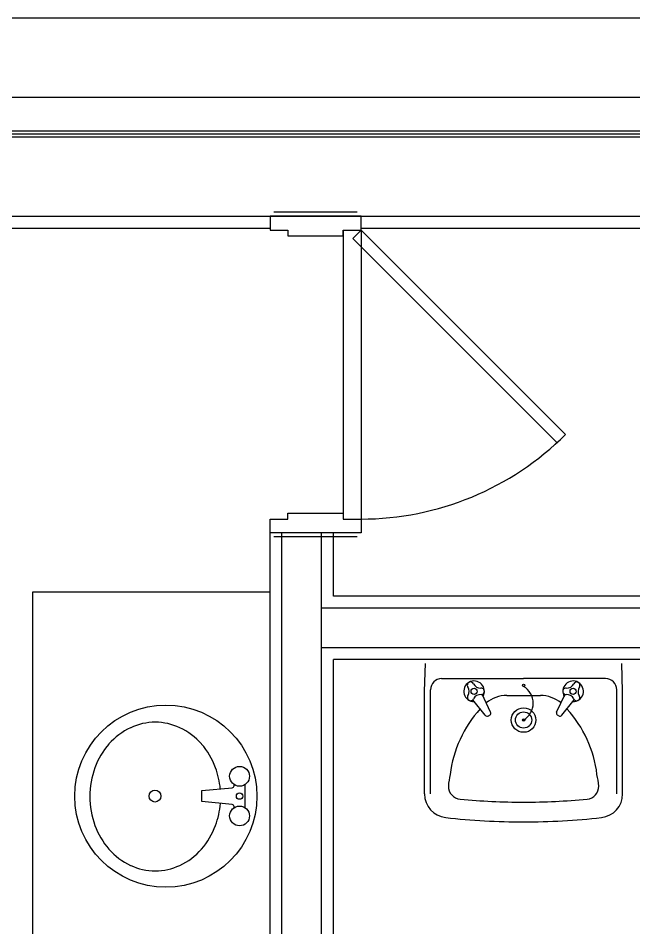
# Model space of a CAD drawing. Header units: millimetres. Extents: x 16332047 to 33387680, y -14835522 to -7015081.
# Drawn here: x 16454605 to 16456159, y -7471614 to -7469317 of the extents above; entities that cross this region are included whole.
import ezdxf

# ---------------------------------------------------------------- set-up
doc = ezdxf.new("R2010")
doc.units = ezdxf.units.MM
doc.header["$LTSCALE"] = 300
doc.header["$MEASUREMENT"] = 0
doc.layers.add('arch', color=255, linetype='CONTINUOUS', lineweight=25)

msp = doc.modelspace()

# ---------------------------------------------------------------- linework, layer by layer
at = {"layer": 'arch'}
for p, q in [((16459201.4, -7469316.7), (16442381, -7469316.7)), ((16459201.4, -7469516.7), (16442381, -7469516.7)), ((16459201.4, -7469601.7), (16442381, -7469601.7)), ((16459201.4, -7469609.2), (16442381, -7469609.2)), ((16450790.9, -7469616.7), (16457330.9, -7469616.7)), ((16450790.9, -7469816.7), (16457330.9, -7469816.7)), ((16455470.9, -7469816.7), (16455240.9, -7469816.7)), ((16455240.9, -7469816.7), (16455240.9, -7469851.7)), ((16455460.9, -7469806.7), (16455250.9, -7469806.7)), ((16455470.9, -7469851.7), (16455470.9, -7469816.7)), ((16450820.9, -7469846.7), (16455240.9, -7469846.7)), ((16455240.9, -7469851.7), (16455285.9, -7469851.7)), ((16455285.9, -7469851.7), (16455285.9, -7469866.7)), ((16455285.9, -7469866.7), (16455425.9, -7469866.7)), ((16455425.9, -7469851.7), (16455425.9, -7470581.7)), ((16455425.9, -7469866.7), (16455425.9, -7469851.7)), ((16455425.9, -7469851.7), (16455470.9, -7469851.7)), ((16455470.9, -7469851.7), (16455449.7, -7469872.9)), ((16455470.9, -7469846.7), (16457300.9, -7469846.7)), ((16455470.9, -7469851.7), (16455470.9, -7470581.7)), ((16455470.9, -7469851.7), (16455470.9, -7469851.7)), ((16455470.9, -7469851.7), (16455470.9, -7469851.7)), ((16455987.1, -7470367.9), (16455470.9, -7469851.7)), ((16455449.7, -7469872.9), (16455965.9, -7470389.1)), ((16455965.9, -7470389.1), (16455987.1, -7470367.9)), ((16455285.9, -7470581.7), (16455285.9, -7470566.7)), ((16455285.9, -7470566.7), (16455425.9, -7470566.7)), ((16455425.9, -7470566.7), (16455425.9, -7470581.7)), ((16455240.9, -7470616.7), (16455240.9, -7470581.7)), ((16455240.9, -7470581.7), (16455285.9, -7470581.7)), ((16455425.9, -7470581.7), (16455470.9, -7470581.7)), ((16455470.9, -7470581.7), (16455470.9, -7470581.7)), ((16455470.9, -7470581.7), (16455470.9, -7470616.7)), ((16455240.9, -7472536.7), (16455240.9, -7470616.7)), ((16455270.9, -7470616.7), (16455240.9, -7470616.7)), ((16455470.9, -7470616.7), (16455240.9, -7470616.7)), ((16455460.9, -7470626.7), (16455250.9, -7470626.7)), ((16455270.9, -7472566.7), (16455270.9, -7470616.7)), ((16455370.9, -7470616.7), (16455270.9, -7470616.7)), ((16455370.9, -7472566.7), (16455370.9, -7470616.7)), ((16455400.9, -7470776.7), (16455400.9, -7470616.7)), ((16455240.9, -7470766.7), (16454640.9, -7470766.7)), ((16454640.9, -7470766.7), (16454640.9, -7472536.7)), ((16455240.9, -7472536.7), (16455240.9, -7470766.7)), ((16457300.9, -7470776.7), (16455400.9, -7470776.7)), ((16457330.9, -7470806.7), (16455370.9, -7470806.7)), ((16457330.9, -7470906.7), (16455370.9, -7470906.7)), ((16455400.9, -7472536.7), (16455400.9, -7470936.7)), ((16457300.9, -7470936.7), (16455400.9, -7470936.7)), ((16455631.2, -7471016.7), (16455633.2, -7470946.7)), ((16456131.2, -7471016.7), (16456129.2, -7470946.7)), ((16455674.2, -7470984.7), (16455881.2, -7470984.7)), ((16456088.2, -7470984.7), (16455881.2, -7470984.7)), ((16455631.2, -7471276), (16455631.2, -7471016.7)), ((16455646.2, -7471276), (16455646.2, -7471012.7)), ((16456116.2, -7471276), (16456116.2, -7471012.7)), ((16456131.2, -7471276), (16456131.2, -7471016.7)), ((16455784.3, -7471077.4), (16455753.3, -7471037.9)), ((16455797.9, -7471069.4), (16455776.2, -7471024.4)), ((16455838.9, -7471027.1), (16455923.5, -7471027.1)), ((16455964.5, -7471069.4), (16455986.2, -7471024.4)), ((16455978.1, -7471077.4), (16456009.2, -7471037.9)), ((16455792.2, -7471079), (16455795.5, -7471077.1)), ((16455970.2, -7471079), (16455966.9, -7471077.1)), ((16455069, -7471267.5), (16455145.5, -7471260.3)), ((16455069, -7471295.5), (16455069, -7471267.5)), ((16455150, -7471255.3), (16455150, -7471252.2)), ((16455178, -7471310.8), (16455178, -7471252.2)), ((16455145.5, -7471302.7), (16455069, -7471295.5)), ((16455150, -7471310.8), (16455150, -7471307.7))]:
    msp.add_line(p, q, dxfattribs=at)
for centre, radius in [((16455756.2, -7471016.7), 7.76), ((16455881.3, -7471001.7), 3), ((16456006.2, -7471016.7), 7.76), ((16454978, -7471281.5), 230), ((16455881.2, -7471089.3), 31), ((16455881.2, -7471089.3), 20.5), ((16455881.2, -7471089.3), 3), ((16455164, -7471231.5), 25), ((16454950.5, -7471281.5), 15), ((16455164, -7471281.5), 8), ((16455164, -7471331.5), 25)]:
    msp.add_circle(centre, radius, dxfattribs=at)
for centre, radius, start, end in [((16455470.9, -7469851.7), 730, 270, 315), ((16455674.2, -7471012.7), 28, 90, 180), ((16455756.2, -7471016.7), 26, 329.2581, 271.207), ((16455747.1, -7471001.3), 8.13, 27.1029, 213.8419), ((16456006.2, -7471016.7), 26, 268.793, 210.7419), ((16456015.3, -7471001.3), 8.13, 326.1581, 152.8971), ((16456088.2, -7471012.7), 28, 0, 90), ((16455723.8, -7471017), 20, 327.1029, 33.8419), ((16455772.2, -7470988.5), 20, 207.1029, 273.8419), ((16455774.1, -7471016.6), 8.13, 267.1029, 93.8419), ((16455856.6, -7471047), 48.9, 300.2021, 59.7987), ((16455988.3, -7471016.6), 8.13, 86.1581, 272.8971), ((16455990.2, -7470988.5), 20, 266.1581, 332.8971), ((16456038.6, -7471017), 20, 146.1581, 212.8971), ((16455747.4, -7471032.3), 8.13, 147.1029, 333.8419), ((16455772.7, -7471044.7), 20, 87.1029, 153.8419), ((16455840.5, -7471112.1), 85, 91.1015, 129.2652), ((16455921.9, -7471112.1), 85, 50.7348, 88.8985), ((16455989.8, -7471044.7), 20, 26.1581, 92.8971), ((16456015, -7471032.3), 8.13, 206.1581, 32.8971), ((16455993.7, -7471263), 300, 137.7489, 173.0796), ((16455768.7, -7471263), 300, 6.9204, 42.2511), ((16455789.2, -7471073.9), 6, 216.1392, 300.4724), ((16455792.5, -7471071.9), 6, 300.4724, 24.8057), ((16455969.9, -7471071.9), 6, 155.1943, 239.5276), ((16455973.2, -7471073.9), 6, 239.5276, 323.8608), ((16454960.7, -7471261), 168.3, 115.2155, 138.6642), ((16454951.2, -7471240.7), 145.8, 90, 115.2155), ((16454951.2, -7471240.7), 145.8, 64.7845, 90), ((16454941.6, -7471261), 168.3, 41.3358, 64.7845), ((16455881.2, -7471089.3), 0.2, 0, 180), ((16455881.2, -7471089.3), 0.2, 180, 0), ((16454975.6, -7471274.1), 188.1, 138.6642, 159.9806), ((16454926.7, -7471274.1), 188.1, 20.0194, 41.3358), ((16454999, -7471282.6), 213, 159.9806, 180), ((16454903.3, -7471282.6), 213, 5.2382, 20.0194), ((16455870.7, -7471269.7), 180, 166.2139, 175.7183), ((16455891.7, -7471269.7), 180, 4.2817, 13.7861), ((16455145, -7471255.3), 5, 275.3909, 0), ((16455724.2, -7471256.3), 33, 180, 264.5958), ((16456038.2, -7471256.3), 33, 275.4042, 0), ((16454999, -7471282.6), 213, 180, 200.0194), ((16455691.2, -7471276), 60, 180, 263.5448), ((16455881.2, -7469596.7), 1700, 264.5958, 270), ((16455881.2, -7469596.7), 1700, 270, 275.4042), ((16456071.2, -7471276), 60, 276.4552, 0), ((16454903.3, -7471282.6), 213, 339.9806, 355.3337), ((16455145, -7471307.7), 5, 0, 84.6091), ((16455881.2, -7469596.7), 1750, 263.5448, 270), ((16455881.2, -7469596.7), 1750, 270, 276.4552), ((16454975.6, -7471291.1), 188.1, 200.0194, 221.3358), ((16454926.7, -7471291.1), 188.1, 318.6642, 339.9806), ((16454960.7, -7471304.2), 168.3, 221.3358, 244.7845), ((16454941.6, -7471304.2), 168.3, 295.2155, 318.6642), ((16454951.2, -7471324.5), 145.8, 244.7845, 270), ((16454951.2, -7471324.5), 145.8, 270, 295.2155)]:
    msp.add_arc(centre, radius, start, end, dxfattribs=at)

doc.saveas('drawing.dxf')
